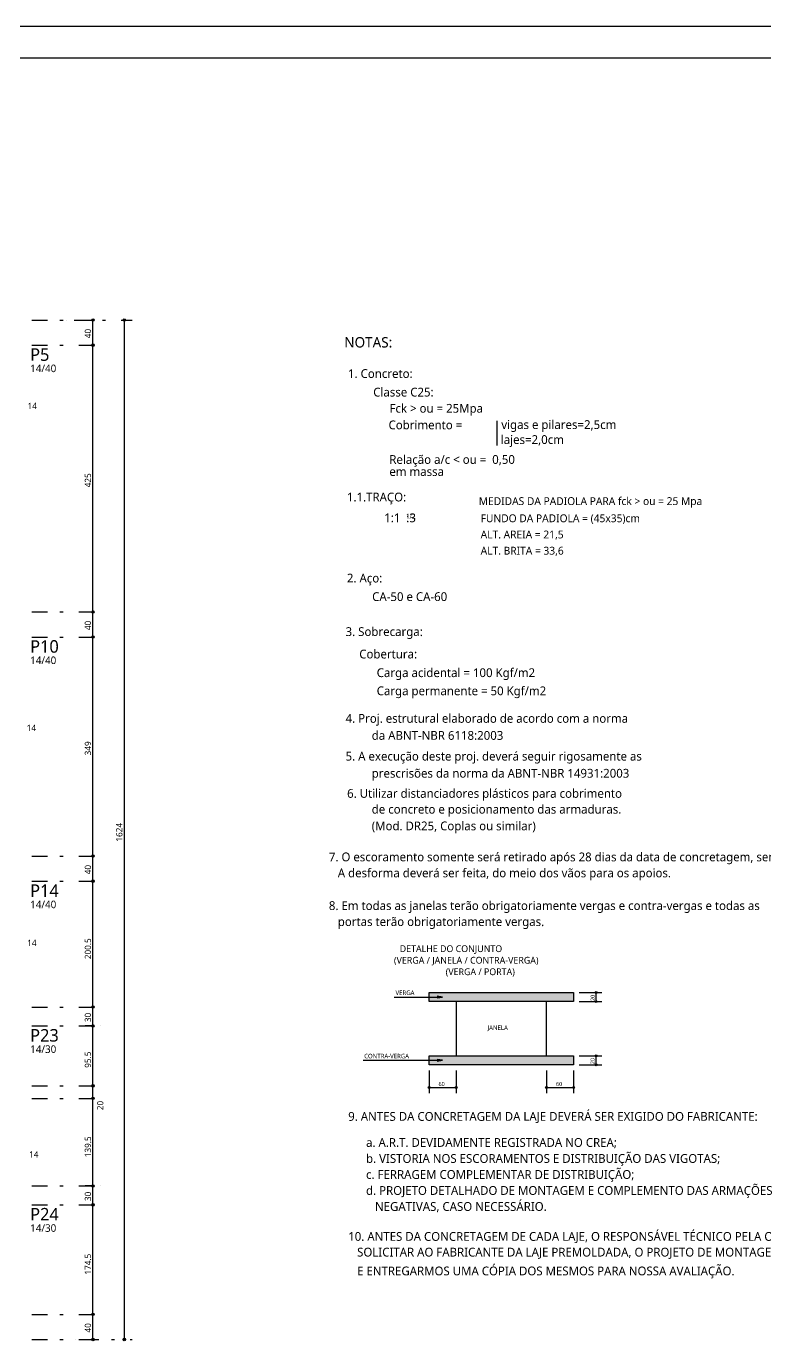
# Model space of a CAD drawing. Extents: x 5.7 to 89.5, y 0 to 70.
# Drawn here: x 37.87 to 61.4, y 28.12 to 70 of the extents above; entities that cross this region are included whole.
import ezdxf

# ---------------------------------------------------------------- set-up
doc = ezdxf.new("R2010")
doc.units = 0
doc.header["$MEASUREMENT"] = 0
doc.linetypes.add('ESTILO_TQS_0003', pattern=[1.5, 0.5, -0.4, 0.1, -0.5])
for name, color, linetype in [('1', 1, 'CONTINUOUS'), ('10', 10, 'CONTINUOUS'), ('12', 12, 'CONTINUOUS'), ('2', 2, 'CONTINUOUS'), ('3', 3, 'CONTINUOUS'), ('5', 5, 'CONTINUOUS')]:
    doc.layers.add(name, color=color, linetype=linetype)
doc.styles.add('TQS_LUCIDA_SANS_UNICODE', font='L_10646.TTF')

msp = doc.modelspace()

# ---------------------------------------------------------------- linework, layer by layer
at = {"layer": '1', "linetype": 'Continuous'}
for p, q in [((7.222, 70), (89.5, 70)), ((39.144, 60.641), (39.144, 60.641)), ((39.994, 59.841), (39.994, 60.641)), ((40.994, 60.641), (40.994, 28.161)), ((39.994, 51.341), (39.994, 59.841)), ((39.994, 50.541), (39.994, 51.341)), ((39.994, 43.561), (39.994, 50.541)), ((39.994, 42.761), (39.994, 43.561)), ((39.994, 38.751), (39.994, 42.761)), ((55.492, 39.214), (56.212, 39.214)), ((56.032, 38.926), (56.032, 39.214)), ((39.994, 38.151), (39.994, 38.751)), ((55.492, 38.926), (56.212, 38.926)), ((39.994, 36.241), (39.994, 38.151)), ((40.244, 38.151), (40.244, 38.151)), ((55.492, 37.198), (56.212, 37.198)), ((55.492, 36.91), (56.212, 36.91)), ((56.032, 36.91), (56.032, 37.198)), ((50.704, 36.73), (50.704, 36.01)), ((51.568, 36.73), (51.568, 36.01)), ((54.448, 36.73), (54.448, 36.01)), ((55.312, 36.73), (55.312, 36.01)), ((39.994, 35.841), (39.994, 36.241)), ((50.704, 36.19), (51.568, 36.19)), ((54.448, 36.19), (55.312, 36.19)), ((39.994, 33.051), (39.994, 35.841)), ((39.994, 32.451), (39.994, 33.051)), ((40.244, 33.051), (40.244, 33.051)), ((39.994, 28.961), (39.994, 32.451)), ((39.994, 28.161), (39.994, 28.961)), ((39.432, 28.161), (39.432, 28.161))]:
    msp.add_line(p, q, dxfattribs=at)
at = {"layer": '1', "linetype": 'ESTILO_TQS_0003'}
for p, q in [((38.044, 60.641), (40.244, 60.641)), ((39.394, 60.641), (41.244, 60.641)), ((38.044, 59.841), (40.244, 59.841)), ((38.044, 59.841), (40.244, 59.841)), ((38.044, 51.341), (40.244, 51.341)), ((38.044, 51.341), (40.244, 51.341)), ((38.044, 50.541), (40.244, 50.541)), ((38.044, 50.541), (40.244, 50.541)), ((38.044, 43.561), (40.244, 43.561)), ((38.044, 43.561), (40.244, 43.561)), ((38.044, 42.761), (40.244, 42.761)), ((38.044, 42.761), (40.244, 42.761)), ((38.044, 38.751), (40.244, 38.751)), ((38.044, 38.751), (40.244, 38.751)), ((38.044, 38.151), (40.244, 38.151)), ((39.994, 38.151), (39.744, 38.151)), ((38.044, 36.241), (40.244, 36.241)), ((38.044, 36.241), (40.244, 36.241)), ((38.044, 35.841), (40.244, 35.841)), ((38.044, 35.841), (40.244, 35.841)), ((38.044, 33.051), (40.244, 33.051)), ((39.994, 33.051), (39.744, 33.051)), ((38.044, 32.451), (40.244, 32.451)), ((38.044, 32.451), (40.244, 32.451)), ((38.044, 28.961), (40.244, 28.961)), ((38.044, 28.961), (40.244, 28.961)), ((38.044, 28.161), (40.244, 28.161)), ((39.682, 28.161), (41.244, 28.161))]:
    msp.add_line(p, q, dxfattribs=at)
at = {"layer": '1', "linetype": 'Continuous'}
for points in [[(49.598, 39.07), (51.136, 39.07), (50.958, 39.047), (51.136, 39.07), (50.958, 39.094)], [(51.568, 37.198), (54.448, 37.198), (54.448, 38.926), (51.568, 38.926), (51.568, 37.198)], [(48.606, 37.054), (51.136, 37.054), (50.958, 37.031), (51.136, 37.054), (50.958, 37.078)]]:
    msp.add_lwpolyline(points, dxfattribs=at)
for centre, radius in [((39.994, 60.641), 0.04), ((39.994, 60.641), 0.02), ((40.994, 60.641), 0.04), ((40.994, 60.641), 0.02), ((39.994, 59.841), 0.04), ((39.994, 59.841), 0.04), ((39.994, 59.841), 0.02), ((39.994, 59.841), 0.02), ((39.994, 51.341), 0.04), ((39.994, 51.341), 0.04), ((39.994, 51.341), 0.02), ((39.994, 51.341), 0.02), ((39.994, 50.541), 0.04), ((39.994, 50.541), 0.04), ((39.994, 50.541), 0.02), ((39.994, 50.541), 0.02), ((39.994, 43.561), 0.04), ((39.994, 43.561), 0.04), ((39.994, 43.561), 0.02), ((39.994, 43.561), 0.02), ((39.994, 42.761), 0.04), ((39.994, 42.761), 0.04), ((39.994, 42.761), 0.02), ((39.994, 42.761), 0.02), ((56.032, 39.214), 0.0288), ((56.032, 38.926), 0.0288), ((56.032, 39.214), 0.0144), ((39.994, 38.751), 0.04), ((39.994, 38.751), 0.04), ((39.994, 38.751), 0.02), ((39.994, 38.751), 0.02), ((56.032, 38.926), 0.0144), ((39.994, 38.151), 0.04), ((39.994, 38.151), 0.04), ((39.994, 38.151), 0.02), ((39.994, 38.151), 0.02), ((56.032, 37.198), 0.0288), ((56.032, 36.91), 0.0288), ((56.032, 37.198), 0.0144), ((56.032, 36.91), 0.0144), ((39.994, 36.241), 0.04), ((39.994, 36.241), 0.04), ((39.994, 36.241), 0.02), ((39.994, 36.241), 0.02), ((50.704, 36.19), 0.0288), ((50.704, 36.19), 0.0144), ((51.568, 36.19), 0.0288), ((51.568, 36.19), 0.0144), ((54.448, 36.19), 0.0288), ((54.448, 36.19), 0.0144), ((55.312, 36.19), 0.0288), ((55.312, 36.19), 0.0144), ((39.994, 35.841), 0.04), ((39.994, 35.841), 0.04), ((39.994, 35.841), 0.02), ((39.994, 35.841), 0.02), ((39.994, 33.051), 0.04), ((39.994, 33.051), 0.04), ((39.994, 33.051), 0.02), ((39.994, 33.051), 0.02), ((39.994, 32.451), 0.04), ((39.994, 32.451), 0.04), ((39.994, 32.451), 0.02), ((39.994, 32.451), 0.02), ((39.994, 28.961), 0.04), ((39.994, 28.961), 0.04), ((39.994, 28.961), 0.02), ((39.994, 28.961), 0.02), ((39.994, 28.161), 0.04), ((39.994, 28.161), 0.02), ((40.994, 28.161), 0.04), ((40.994, 28.161), 0.02)]:
    msp.add_circle(centre, radius, dxfattribs=at)
for points in [[(50.704, 38.926), (55.312, 38.926), (55.312, 39.214)], [(50.704, 38.926), (55.312, 39.214), (50.704, 39.214)], [(50.704, 36.91), (55.312, 36.91), (55.312, 37.198)], [(50.704, 36.91), (55.312, 37.198), (50.704, 37.198)]]:
    msp.add_solid(points, dxfattribs=at)
at = {"layer": '10', "linetype": 'Continuous'}
for points in [[(50.704, 39.214), (55.312, 39.214), (55.312, 38.926), (50.704, 38.926), (50.704, 39.214)], [(50.704, 37.198), (55.312, 37.198), (55.312, 36.91), (50.704, 36.91), (50.704, 37.198)]]:
    msp.add_lwpolyline(points, dxfattribs=at)
at = {"layer": '12', "linetype": 'Continuous'}
msp.add_line((8.222, 69), (88.5, 69), dxfattribs=at)
at = {"layer": '3', "linetype": 'Continuous'}
msp.add_line((52.869, 57.431), (52.869, 56.639), dxfattribs=at)

# ---------------------------------------------------------------- texts
at = {"layer": '1', "linetype": 'Continuous', "style": 'TQS_LUCIDA_SANS_UNICODE'}
for s, height, p in [('40', 0.2, (39.934, 60.061)), ('425', 0.2, (39.934, 55.311)), ('40', 0.2, (39.934, 50.761)), ('349', 0.2, (39.934, 46.771)), ('1624', 0.2, (40.934, 44.021)), ('40', 0.2, (39.934, 42.981)), ('200.5', 0.2, (39.934, 40.276)), ('20', 0.1296, (55.982, 38.946)), ('30', 0.2, (39.934, 38.271)), ('95.5', 0.2, (39.934, 36.816)), ('20', 0.1296, (55.981, 36.931)), ('20', 0.2, (40.327, 35.465)), ('139.5', 0.2, (39.934, 33.966)), ('30', 0.2, (39.934, 32.571)), ('174.5', 0.2, (39.934, 30.226)), ('40', 0.2, (39.934, 28.381))]:
    msp.add_text(s, height=height, rotation=90, dxfattribs=at).set_placement(p)
for s, height, p in [('14', 0.2, (37.91, 57.803)), ('14', 0.2, (37.883, 47.546)), ('14', 0.2, (37.9, 40.695)), ('60', 0.1296, (51.006, 36.234)), ('60', 0.1296, (54.75, 36.234)), ('14', 0.2, (37.961, 33.957))]:
    msp.add_text(s, height=height, dxfattribs=at).set_placement(p)
at = {"layer": '2', "linetype": 'Continuous', "style": 'TQS_LUCIDA_SANS_UNICODE'}
for s, height, p in [('        DETALHE DO CONJUNTO', 0.216, (49.185, 40.503)), ('(VERGA / JANELA / CONTRA-VERGA)', 0.216, (49.586, 40.135)), ('(VERGA / PORTA)', 0.216, (51.234, 39.768)), ('VERGA', 0.144, (49.637, 39.135)), ('JANELA', 0.144, (52.567, 38.021)), ('CONTRA-VERGA', 0.144, (48.638, 37.118))]:
    msp.add_text(s, height=height, dxfattribs=at).set_placement(p)
at = {"layer": '3', "linetype": 'Continuous', "style": 'TQS_LUCIDA_SANS_UNICODE'}
for s, height, p in [('NOTAS:', 0.33, (48.005, 59.766)), ('14/40', 0.24, (37.994, 58.981)), ('1. Concreto:', 0.28, (48.122, 58.795)), ('Classe C25:', 0.28, (48.926, 58.204)), ('Fck > ou = 25Mpa', 0.28, (49.445, 57.688)), ('Cobrimento = ', 0.28, (49.414, 57.159)), ('vigas e pilares=2,5cm', 0.28, (53.007, 57.169)), ('lajes=2,0cm', 0.28, (52.99, 56.692)), ('Relação a/c < ou =  0,50', 0.28, (49.438, 56.058)), ('em massa', 0.28, (49.44, 55.673)), ('1.1.TRAÇO:', 0.28, (48.087, 54.861)), ('MEDIDAS DA PADIOLA PARA fck > ou = 25 Mpa', 0.25, (52.289, 54.746)), ('1:1  :3', 0.28, (49.274, 54.199)), ('1/2', 0.15, (49.971, 54.317)), ('FUNDO DA PADIOLA = (45x35)cm', 0.25, (52.349, 54.199)), ('ALT. AREIA = 21,5', 0.25, (52.349, 53.683)), ('ALT. BRITA = 33,6', 0.25, (52.349, 53.167)), ('2. Aço:', 0.28, (48.087, 52.279)), ('CA-50 e CA-60', 0.28, (48.892, 51.688)), ('3. Sobrecarga:', 0.28, (48.045, 50.573)), ('14/40', 0.24, (37.994, 49.681)), ('Cobertura:', 0.28, (48.481, 49.859)), ('Carga acidental = 100 Kgf/m2', 0.28, (49.036, 49.265)), ('Carga permanente = 50 Kgf/m2', 0.28, (49.036, 48.686)), ('4. Proj. estrutural elaborado de acordo com a norma', 0.28, (48.045, 47.809)), ('da ABNT-NBR 6118:2003', 0.28, (48.878, 47.266)), ('5. A execução deste proj. deverá seguir rigosamente as', 0.28, (48.045, 46.604)), ('prescrisões da norma da ABNT-NBR 14931:2003', 0.28, (48.878, 46.06)), ('6. Utilizar distanciadores plásticos para cobrimento ', 0.28, (48.094, 45.419)), ('de concreto e posicionamento das armaduras.', 0.28, (48.878, 44.914)), ('(Mod. DR25, Coplas ou similar)', 0.28, (48.878, 44.383)), ('   7. O escoramento somente será retirado após 28 dias da data de concretagem, sendo que', 0.28, (47.228, 43.395)), ('      A desforma deverá ser feita, do meio dos vãos para os apoios.', 0.28, (47.228, 42.885)), ('14/40', 0.24, (37.994, 41.901)), ('   8. Em todas as janelas terão obrigatoriamente vergas e contra-vergas e todas as', 0.28, (47.228, 41.843)), ('      portas terão obrigatoriamente vergas.', 0.28, (47.228, 41.333)), ('14/30', 0.24, (37.994, 37.291)), ('9. ANTES DA CONCRETAGEM DA LAJE DEVERÁ SER EXIGIDO DO FABRICANTE:', 0.28, (48.128, 35.127)), ('      a. A.R.T. DEVIDAMENTE REGISTRADA NO CREA;', 0.28, (48.128, 34.297)), ('      b. VISTORIA NOS ESCORAMENTOS E DISTRIBUIÇÃO DAS VIGOTAS;', 0.28, (48.128, 33.787)), ('      c. FERRAGEM COMPLEMENTAR DE DISTRIBUIÇÃO;', 0.28, (48.128, 33.277)), ('      d. PROJETO DETALHADO DE MONTAGEM E COMPLEMENTO DAS ARMAÇÕES ', 0.28, (48.128, 32.767)), ('         NEGATIVAS, CASO NECESSÁRIO.', 0.28, (48.128, 32.257)), ('14/30', 0.24, (37.994, 31.591)), ('10. ANTES DA CONCRETAGEM DE CADA LAJE, O RESPONSÁVEL TÉCNICO PELA OBRA DEVERÁ', 0.28, (48.128, 31.303)), ('   SOLICITAR AO FABRICANTE DA LAJE PREMOLDADA, O PROJETO DE MONTAGEM E DIMENSIONAMENTO', 0.28, (48.128, 30.803)), ('   E ENTREGARMOS UMA CÓPIA DOS MESMOS PARA NOSSA AVALIAÇÃO.', 0.28, (48.128, 30.203))]:
    msp.add_text(s, height=height, dxfattribs=at).set_placement(p)
at = {"layer": '5', "linetype": 'Continuous', "style": 'TQS_LUCIDA_SANS_UNICODE'}
for s, p in [('P5', (37.994, 59.341)), ('P10', (37.994, 50.041)), ('P14', (37.994, 42.261)), ('P23', (37.994, 37.651)), ('P24', (37.994, 31.951))]:
    msp.add_text(s, height=0.4, dxfattribs=at).set_placement(p)

doc.saveas('drawing.dxf')
